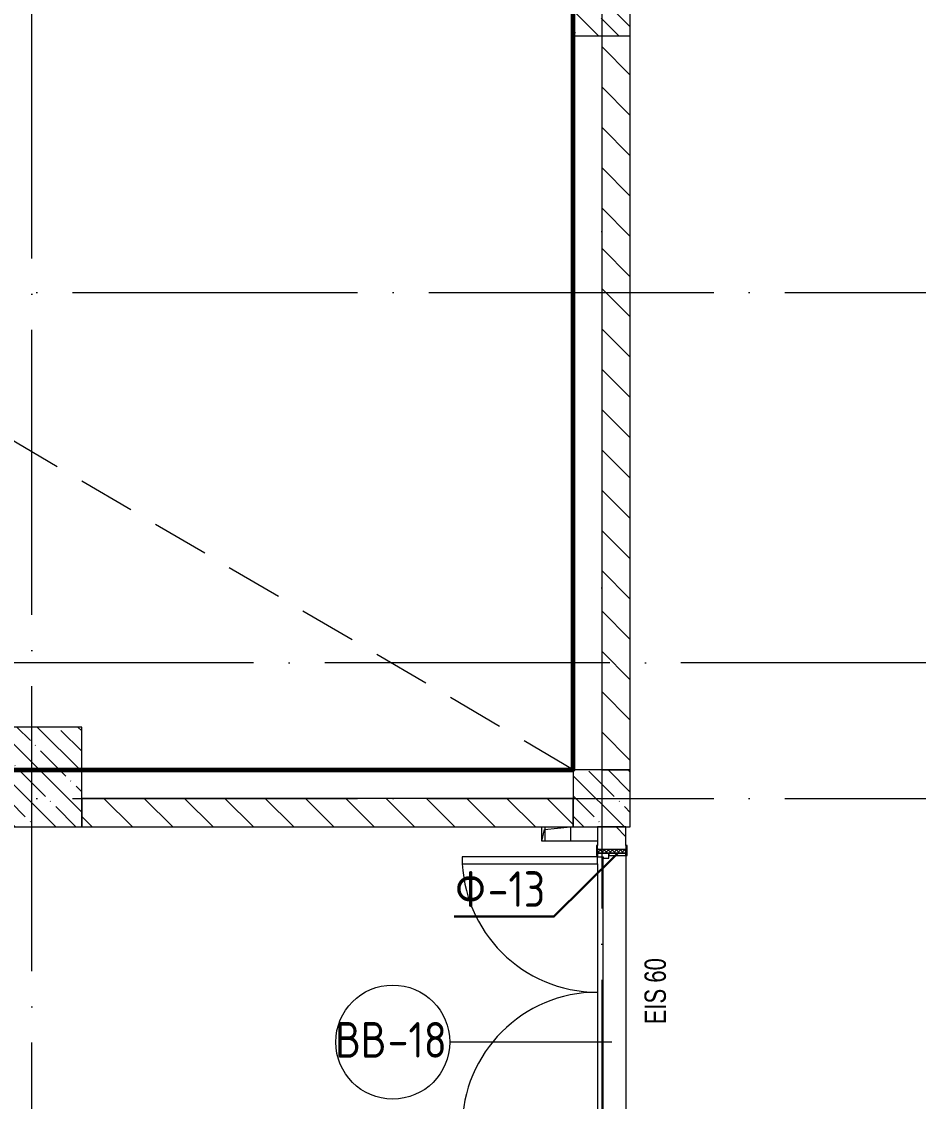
# Model space of a CAD drawing. Header units: millimetres. Extents: x -592259 to 288321, y -552984 to 293768.
# Drawn here: x 132881 to 139175, y -220707 to -213131 of the extents above; entities that cross this region are included whole.
import ezdxf

# ---------------------------------------------------------------- set-up
doc = ezdxf.new("R2010")
doc.units = ezdxf.units.MM
doc.linetypes.add('ADSK_Линия сетки', pattern=[2500, 2000, -250, 0, -250])
doc.linetypes.add('Штриховая', pattern=[600, 400, -200])
for name, color, linetype, lineweight in [('2)Фархверки', 40, 'Continuous', 30), ('4.7) Штук. 5 вып 3.7Шт', 6, 'Continuous', 30), ('6.2) Шпаклевка 6 вып.', 3, 'Continuous', 60), ('A-DETL-____-OTLN', 250, 'Continuous', 5), ('A-DETL-GENF-OTLN', 250, 'Continuous', 5), ('A-DOOR-____-IDEN', 250, 'Continuous', 9), ('A-DOOR-____-MCUT', 250, 'Continuous', 5), ('A-DOOR-____-OTLN', 250, 'Continuous', 5), ('A-DOOR-FRAM-MCUT', 250, 'Continuous', 5), ('A-DOOR-FRAM-OTLN', 250, 'Continuous', 5), ('A-DOOR-GLAZ-MCUT', 250, 'Continuous', 5), ('A-FLOR-____-OTLN', 250, 'Continuous', 9), ('A-GLAZ-____-OTLN', 250, 'Continuous', 5), ('A-WALL-____-MCUT', 250, 'Continuous', 13), ('A-WALL-____-PATT', 250, 'Continuous', 13), ('I-WALL-____-OTLN', 250, 'Continuous', 9), ('S-COLS-____-MCUT', 250, 'Continuous', 25), ('S-COLS-____-OTLN', 250, 'Continuous', 9), ('S-GRID-____-OTLN', 250, 'Continuous', 9)]:
    doc.layers.add(name, color=color, linetype=linetype, lineweight=lineweight)
doc.styles.add('Arial Narrow', font='ARIALN.TTF', dxfattribs={"width": 0.9, "height": 150})
doc.styles.add('GOST Common_1', font='', dxfattribs={"width": 0.9, "height": 250})
doc.styles.get('GOST Common_1').set_extended_font_data('GOST Common')
pattern_1 = [(135, (28052.9, -258555.93), (-141.42136, -141.42136), [])]
pattern_2 = [(135, (28052.9, -258555.93), (-142.5612, -142.5612), []), (135, (28195.47, -258555.93), (-142.5612, -142.5612), [252.016, -50.403, 3.353, -47.05])]

# ---------------------------------------------------------------- blocks, each defined once
blk = doc.blocks.new('BSC_Колонна _Прямоугольная - 400x400-31474669-АР1_Маркировочный план 3 этажа секция 2_3')
at = {"layer": 'S-COLS-____-OTLN', "lineweight": 5}
h = blk.add_hatch(dxfattribs=at)
h.set_pattern_fill('FP_117', color=256, style=0, pattern_type=2)
h.set_pattern_definition([(135, (-108900, -45525), (-142.56192, -142.56192), []), (135, (-108757.44, -45525), (-142.56192, -142.56192), [252.016, -50.403, 3.353, -47.05])])
h.paths.add_polyline_path([(-200, -200), (200, -200), (200, 200), (-200, 200)])
at = {"layer": 'S-COLS-____-MCUT', "lineweight": 5}
for p, q in [((200, 200), (-200, 200)), ((-200, 200), (-200, -200)), ((200, -200), (200, 200)), ((-200, -200), (200, -200))]:
    blk.add_line(p, q, dxfattribs=at)
blk = doc.blocks.new('_Wn_-As_OpeningMEP_floor__Rectangular - _Wn_-As_OpeningMEP_floor__Rectangular-35316824-АР1_Маркировочный план 3 этажа секция 2_3')
at = {"layer": 'A-DETL-GENF-OTLN', "lineweight": 5}
for p, q in [((-100, 0), (-82.3, 82.3)), ((-82.3, 82.3), (100, 100))]:
    blk.add_line(p, q, dxfattribs=at)
blk = doc.blocks.new('Дверь_СКБ_2Ст_Фрамуга2 - Н_ВВ-18_2700x2600h_Учебные помещения_Фрамуга справа 60 мин_-42055389-АР1_Маркировочный план 3 этажа секция 2_3')
at = {"layer": 'A-DOOR-____-OTLN'}
h = blk.add_hatch(dxfattribs=at)
h.set_pattern_fill('FP_140', color=256, style=0, pattern_type=2)
h.set_pattern_definition([(135, (951.411, 164.685), (-14.1421, -14.1421), []), (225, (951.411, 164.685), (14.1421, -14.1421), [])])
h.paths.add_polyline_path([(1337.5, -95.3), (1337.5, -100), (1362.5, -100), (1362.5, 100), (1337.5, 100), (1337.5, -21.7)])
at = {"layer": 'A-DOOR-FRAM-OTLN'}
h = blk.add_hatch(dxfattribs=at)
h.set_pattern_fill('FP_141', color=256, style=0, pattern_type=2)
h.set_pattern_definition([(45, (-1171.384, 164.685), (-14.1421, 14.1421), []), (135, (-1171.384, 164.685), (-14.1421, -14.1421), [])])
h.paths.add_polyline_path([(-1337.5, 100), (-1337.5, -100), (-1312.5, -100), (-1312.5, 100)])
at = {"layer": 'A-DOOR-____-MCUT'}
for p, q in [((-587.5, 1050), (-587.5, 100)), ((-537.5, 1050), (-587.5, 1050)), ((-537.5, 100), (-537.5, 1050)), ((1312.5, 1050), (1262.5, 1050)), ((1262.5, 1050), (1262.5, 100)), ((1312.5, 100), (1312.5, 1050)), ((-587.5, 100), (-537.5, 100)), ((1262.5, 100), (1312.5, 100))]:
    blk.add_line(p, q, dxfattribs=at)
at = {"layer": 'A-DOOR-____-OTLN'}
for centre, start, end in [((-587.5, 100), 0, 90), ((1312.5, 100), 90, 180)]:
    blk.add_arc(centre, 950, start, end, dxfattribs=at)
at = {"layer": 'A-DOOR-FRAM-MCUT'}
for p, q in [((-1297.5, 108), (-1367.5, 108)), ((-1367.5, 108), (-1367.5, 100)), ((-1367.5, 100), (-1297.5, 100)), ((-1312.5, 100), (-1337.5, 100)), ((-1337.5, 100), (-1337.5, -100)), ((-1312.5, 100), (-1312.5, 20)), ((-677.5, 100), (-1312.5, 100)), ((-1312.5, -100), (-1312.5, 100)), ((-1297.5, 100), (-1297.5, 108)), ((-1297.5, 100), (-1297.5, 20)), ((-677.5, 100), (-677.5, 108)), ((-677.5, 108), (-607.5, 108)), ((-677.5, 100), (-677.5, 20)), ((-667.5, 108), (-597.5, 108)), ((-667.5, 100), (-667.5, 108)), ((-662.5, 100), (-612.5, 100)), ((-662.5, 100), (-662.5, 20)), ((-612.5, 20), (-612.5, 100)), ((-587.5, 100), (-612.5, 100)), ((-612.5, 100), (-612.5, 20)), ((-607.5, 108), (-607.5, 100)), ((-597.5, 108), (-597.5, 100)), ((-597.5, 100), (-597.5, 20)), ((-587.5, 60), (-587.5, 100)), ((1312.5, 100), (1312.5, 60)), ((1337.5, 100), (1312.5, 100)), ((1392.5, 108), (1322.5, 108)), ((1322.5, 108), (1322.5, 100)), ((1322.5, 100), (1392.5, 100)), ((1337.5, 20), (1337.5, 100)), ((1362.5, 100), (1337.5, 100)), ((1337.5, 100), (1337.5, -100)), ((1362.5, -100), (1362.5, 100)), ((1392.5, 100), (1392.5, 108)), ((-1312.5, 20), (-677.5, 20)), ((-1297.5, 20), (-1312.5, 20)), ((-1312.5, 20), (-1312.5, -100)), ((-1297.5, -100), (-1297.5, 20)), ((-677.5, 12), (-677.5, 20)), ((-607.5, 12), (-677.5, 12)), ((-667.5, 20), (-667.5, 12)), ((-667.5, 12), (-597.5, 12)), ((-662.5, 20), (-612.5, 20)), ((-612.5, 20), (-577.5, 20)), ((-607.5, 20), (-607.5, 12)), ((-597.5, 12), (-597.5, 20)), ((-577.5, 60), (-587.5, 60)), ((-577.5, 20), (-577.5, 60)), ((1312.5, 60), (1302.5, 60)), ((1302.5, 60), (1302.5, 20)), ((1302.5, 20), (1337.5, 20)), ((1337.5, 20), (1322.5, 20)), ((1322.5, 20), (1322.5, -100)), ((1337.5, -100), (1337.5, 20)), ((-1297.5, -100), (-1367.5, -100)), ((-1367.5, -100), (-1367.5, -108)), ((-1367.5, -108), (-1297.5, -108)), ((-1337.5, -100), (-1312.5, -100)), ((-1312.5, -100), (-1297.5, -100)), ((-1297.5, -108), (-1297.5, -100)), ((1322.5, -100), (1337.5, -100)), ((1392.5, -100), (1322.5, -100)), ((1322.5, -100), (1322.5, -108)), ((1322.5, -108), (1392.5, -108)), ((1337.5, -100), (1362.5, -100)), ((1392.5, -108), (1392.5, -100))]:
    blk.add_line(p, q, dxfattribs=at)
at = {"layer": 'A-DOOR-GLAZ-MCUT'}
for p, q in [((-1297.5, 70), (-662.5, 70)), ((-1297.5, 50), (-662.5, 50))]:
    blk.add_line(p, q, dxfattribs=at)
blk = doc.blocks.new('ADSK_Марка_Дверь - Типоразмер_ADSK_Марка-30565456-АР1_Маркировочный план 3 этажа секция 2_3')
at = {"layer": 'A-DOOR-____-IDEN'}
blk.add_circle((0, 0), 4, dxfattribs=at)

msp = doc.modelspace()

# ---------------------------------------------------------------- hatches: boundary and pattern name
at = {"layer": 'A-WALL-____-PATT', "lineweight": 15}
h = msp.add_hatch(dxfattribs=at)
h.set_pattern_fill('FP_1', color=256, style=0, pattern_type=2)
h.set_pattern_definition(pattern_1)
h.paths.add_polyline_path([(137152.9057, -218380.9286), (137152.9516, -218380.9056), (137152.9057, -213230.9286), (136952.9516, -213230.9286), (136952.9516, -218380.9286)])
h.paths.add_polyline_path([(137152.9516, -212830.9286), (137152.9057, -207080.9286), (136952.9516, -207080.9286), (136952.9516, -212830.9286), (137152.9057, -212830.9286)])
h.paths.add_polyline_path([(137152.9057, -206680.9286), (137152.9516, -206680.9286), (137152.9057, -200230.928), (136952.9516, -200232.0524), (136952.9516, -206680.9286)])
h = msp.add_hatch(dxfattribs=at)
h.set_pattern_fill('FP_1', color=256, style=0, pattern_type=2)
h.set_pattern_definition(pattern_1)
h.paths.add_polyline_path([(136682.5216, -218780.9056), (136752.9057, -218780.9056), (136752.9057, -218580.9056), (133302.9057, -218580.9056), (133302.9057, -218780.9056), (136533.1229, -218780.9056)])
h.paths.add_polyline_path([(127507.9057, -218780.9056), (127507.9057, -218580.9056), (127502.9057, -218580.9056), (127502.9057, -218780.9056)])
h.paths.add_polyline_path([(106609.355, -218780.9056), (109602.9057, -218780.9056), (109602.9057, -218580.9056), (106052.9057, -218580.9056), (106052.9057, -218780.9056), (106442.8826, -218780.9056)])
h = msp.add_hatch(dxfattribs=at)
h.set_pattern_fill('FP_1', color=256, style=0, pattern_type=2)
h.set_pattern_definition(pattern_1)
h.paths.add_polyline_path([(137122.9066, -222580.9286), (137122.9066, -221640.9286), (136922.9066, -221640.9286), (136922.9066, -222580.9286), (137072.9516, -222580.9286)])
h.paths.add_polyline_path([(137122.9066, -218940.9286), (137122.9066, -218780.9286), (136922.9066, -218780.9286), (136922.9066, -218940.9286), (137032.1654, -218940.9286)])
at = {"layer": 'S-COLS-____-OTLN', "lineweight": 5}
h = msp.add_hatch(dxfattribs=at)
h.set_pattern_fill('FP_19', color=256, style=0, pattern_type=2)
h.set_pattern_definition(pattern_2)
h.paths.add_polyline_path([(132802.9057, -218780.928), (133302.9057, -218780.9056), (133302.9057, -218080.9286), (132802.9057, -218080.928), (132802.9057, -218779.4748), (132806.6057, -218779.4748), (132806.6057, -218780.7748), (132802.9057, -218780.9056)])
h.paths.add_polyline_path([(132807.9057, -218713.0113), (132805.2277, -218713.0113), (132806.2189, -218711.0874)])
h.paths.add_polyline_path([(132807.9057, -218714.8863), (132806.1615, -218713.6363), (132807.9057, -218713.6363)])
h.paths.add_polyline_path([(132805.1768, -218718.2039), (132804.9057, -218715.4363), (132807.9057, -218714.8863), (132807.9057, -218716.7613)])
h = msp.add_hatch(dxfattribs=at)
h.set_pattern_fill('FP_19', color=256, style=0, pattern_type=2)
h.set_pattern_definition(pattern_2)
h.paths.add_polyline_path([(136752.9057, -218780.9286), (137152.9057, -218780.9286), (137152.9057, -218380.9286), (136752.9057, -218381.8206), (136752.9057, -218744.684)])

# ---------------------------------------------------------------- linework, layer by layer
at = {"layer": '2)Фархверки'}
msp.add_lwpolyline([(137063.6271, -218968.363), (136616.7404, -219410.3853), (135916.7404, -219410.3853)], dxfattribs=at)
at = {"layer": '4.7) Штук. 5 вып 3.7Шт'}
msp.add_lwpolyline([(106052.9057, -218380.9286), (136752.9057, -218380.9286), (136752.9057, -200230.928), (106052.9057, -200230.928)], close=True, dxfattribs=at)
at = {"layer": '6.2) Шпаклевка 6 вып.'}
msp.add_lwpolyline([(106052.9057, -218380.9286), (136752.9057, -218380.9286), (136752.9057, -200230.928), (106052.9057, -200230.928)], close=True, dxfattribs=at)
at = {"layer": 'A-DETL-____-OTLN', "linetype": 'Штриховая'}
msp.add_line((136752.9516, -218380.9056), (105852.8838, -200230.928), dxfattribs=at)
at = {"layer": 'A-DOOR-____-IDEN'}
msp.add_line((137022.9066, -220290.9286), (135891.0193, -220290.9286), dxfattribs=at)
at = {"layer": 'A-FLOR-____-OTLN', "lineweight": 5}
for p, q in [((136752.9516, -213230.9286), (136752.9516, -218380.9056)), ((136752.9057, -218380.9056), (133302.9057, -218380.9056)), ((136532.9057, -218880.9056), (136532.9057, -218780.9056)), ((136532.9057, -218780.9978), (136732.9057, -218780.9978)), ((136732.9057, -218780.9978), (136732.9057, -218880.9056)), ((136922.9066, -218880.9056), (136532.9057, -218880.9056)), ((136962.9518, -220880.9286), (136962.9518, -219000.9286)), ((136922.9066, -219040.9286), (136922.9066, -220840.9286))]:
    msp.add_line(p, q, dxfattribs=at)
at = {"layer": 'A-WALL-____-MCUT', "color": 7, "lineweight": 15}
for p, q in [((136952.9516, -213230.9286), (136952.9516, -218380.9286)), ((137152.9516, -218380.9286), (137152.9516, -213230.9286)), ((136952.9516, -218380.9286), (137152.9516, -218380.9286)), ((136752.9057, -218580.9056), (133302.9057, -218580.9056)), ((133302.9057, -218780.9056), (136752.9057, -218780.9056)), ((137122.9066, -218780.9286), (136922.9066, -218780.9286)), ((136922.9066, -218780.9286), (136922.9066, -218910.9286)), ((137122.9066, -218910.9286), (137122.9066, -218780.9286))]:
    msp.add_line(p, q, dxfattribs=at)
at = {"layer": 'A-WALL-____-MCUT', "lineweight": 15}
for p, q in [((133302.9057, -218580.9056), (133302.9057, -218780.9056)), ((136752.9057, -218780.9056), (136752.9057, -218580.9056))]:
    msp.add_line(p, q, dxfattribs=at)
at = {"layer": 'I-WALL-____-OTLN', "lineweight": 15}
for p, q in [((136552.9057, -218780.9978), (136552.9057, -218880.9056)), ((137122.9066, -218980.9286), (137122.9066, -221600.9286))]:
    msp.add_line(p, q, dxfattribs=at)
at = {"layer": 'S-COLS-____-MCUT', "lineweight": 5}
for p, q in [((133302.9057, -218080.928), (132802.9057, -218080.928)), ((133302.9057, -218580.9056), (133302.9057, -218080.928)), ((137152.9057, -218380.9286), (136752.9057, -218380.9286)), ((136752.9057, -218380.9286), (136752.9057, -218580.9056)), ((137152.9057, -218780.9286), (137152.9057, -218380.9286)), ((132802.9057, -218780.928), (133302.9057, -218780.928)), ((136752.9057, -218780.9286), (137152.9057, -218780.9286))]:
    msp.add_line(p, q, dxfattribs=at)
at = {"layer": 'S-COLS-____-OTLN', "lineweight": 5}
for p, q in [((133302.9057, -218780.928), (133302.9057, -218580.9056)), ((136752.9057, -218580.9056), (136752.9057, -218780.9286))]:
    msp.add_line(p, q, dxfattribs=at)
at = {"layer": 'S-GRID-____-OTLN', "linetype": 'ADSK_Линия сетки'}
for p, q in [((132952.9057, -262294.7685), (132952.9057, -197353.9241)), ((136952.9057, -197353.9241), (136952.9057, -262294.7685)), ((93236.8325, -215030.9286), (184856.9445, -215030.9286)), ((184510.8783, -217630.9286), (127372.9057, -217630.9286)), ((93236.8325, -218580.9286), (184510.8783, -218580.9286))]:
    msp.add_line(p, q, dxfattribs=at)

# ---------------------------------------------------------------- block references
at = {"layer": 'A-DOOR-____-IDEN', "xscale": 99.99999999999993, "yscale": 99.99999999999993, "zscale": 99.99999999999993}
msp.add_blockref('ADSK_Марка_Дверь - Типоразмер_ADSK_Марка-30565456-АР1_Маркировочный план 3 этажа секция 2_3', (135486.4767, -220290.9286), dxfattribs=at)
at = {"layer": 'A-DOOR-____-OTLN', "rotation": 90}
msp.add_blockref('Дверь_СКБ_2Ст_Фрамуга2 - Н_ВВ-18_2700x2600h_Учебные помещения_Фрамуга справа 60 мин_-42055389-АР1_Маркировочный план 3 этажа секция 2_3', (137022.9066, -220303.4286), dxfattribs=at)
at = {"layer": 'A-GLAZ-____-OTLN'}
msp.add_blockref('_Wn_-As_OpeningMEP_floor__Rectangular - _Wn_-As_OpeningMEP_floor__Rectangular-35316824-АР1_Маркировочный план 3 этажа секция 2_3', (136632.9057, -218880.9517), dxfattribs=at)
at = {"layer": 'S-COLS-____-OTLN', "lineweight": 5}
msp.add_blockref('BSC_Колонна _Прямоугольная - 400x400-31474669-АР1_Маркировочный план 3 этажа секция 2_3', (136952.9057, -213030.9286), dxfattribs=at)

# ---------------------------------------------------------------- texts
at = {"layer": '2)Фархверки', "char_height": 250, "attachment_point": 1, "style": 'GOST Common_1'}
for s, insert, width in [('\\fGOST Common|b0|i0|c204|p34|;\\W.9;Ф', (135925.8096, -219092.5477), 274.177125), ('-13', (136152.0283, -219092.5477), 526.708687)]:
    msp.add_mtext(s, dxfattribs=dict(at, insert=insert, width=width))
at = {"layer": 'A-DOOR-____-IDEN', "insert": (137252.9846, -220166.3339), "char_height": 150, "width": 577.215, "attachment_point": 1, "rotation": 90, "style": 'Arial Narrow'}
msp.add_mtext('EIS 60', dxfattribs=at)
at = {"layer": 'A-DOOR-____-IDEN', "char_height": 250, "attachment_point": 1, "style": 'GOST Common_1'}
for s, insert, width in [('ВВ', (135081.0193, -220150.478), 447.341625), ('-18', (135450.1131, -220150.478), 526.708687)]:
    msp.add_mtext(s, dxfattribs=dict(at, insert=insert, width=width))

doc.saveas('drawing.dxf')
